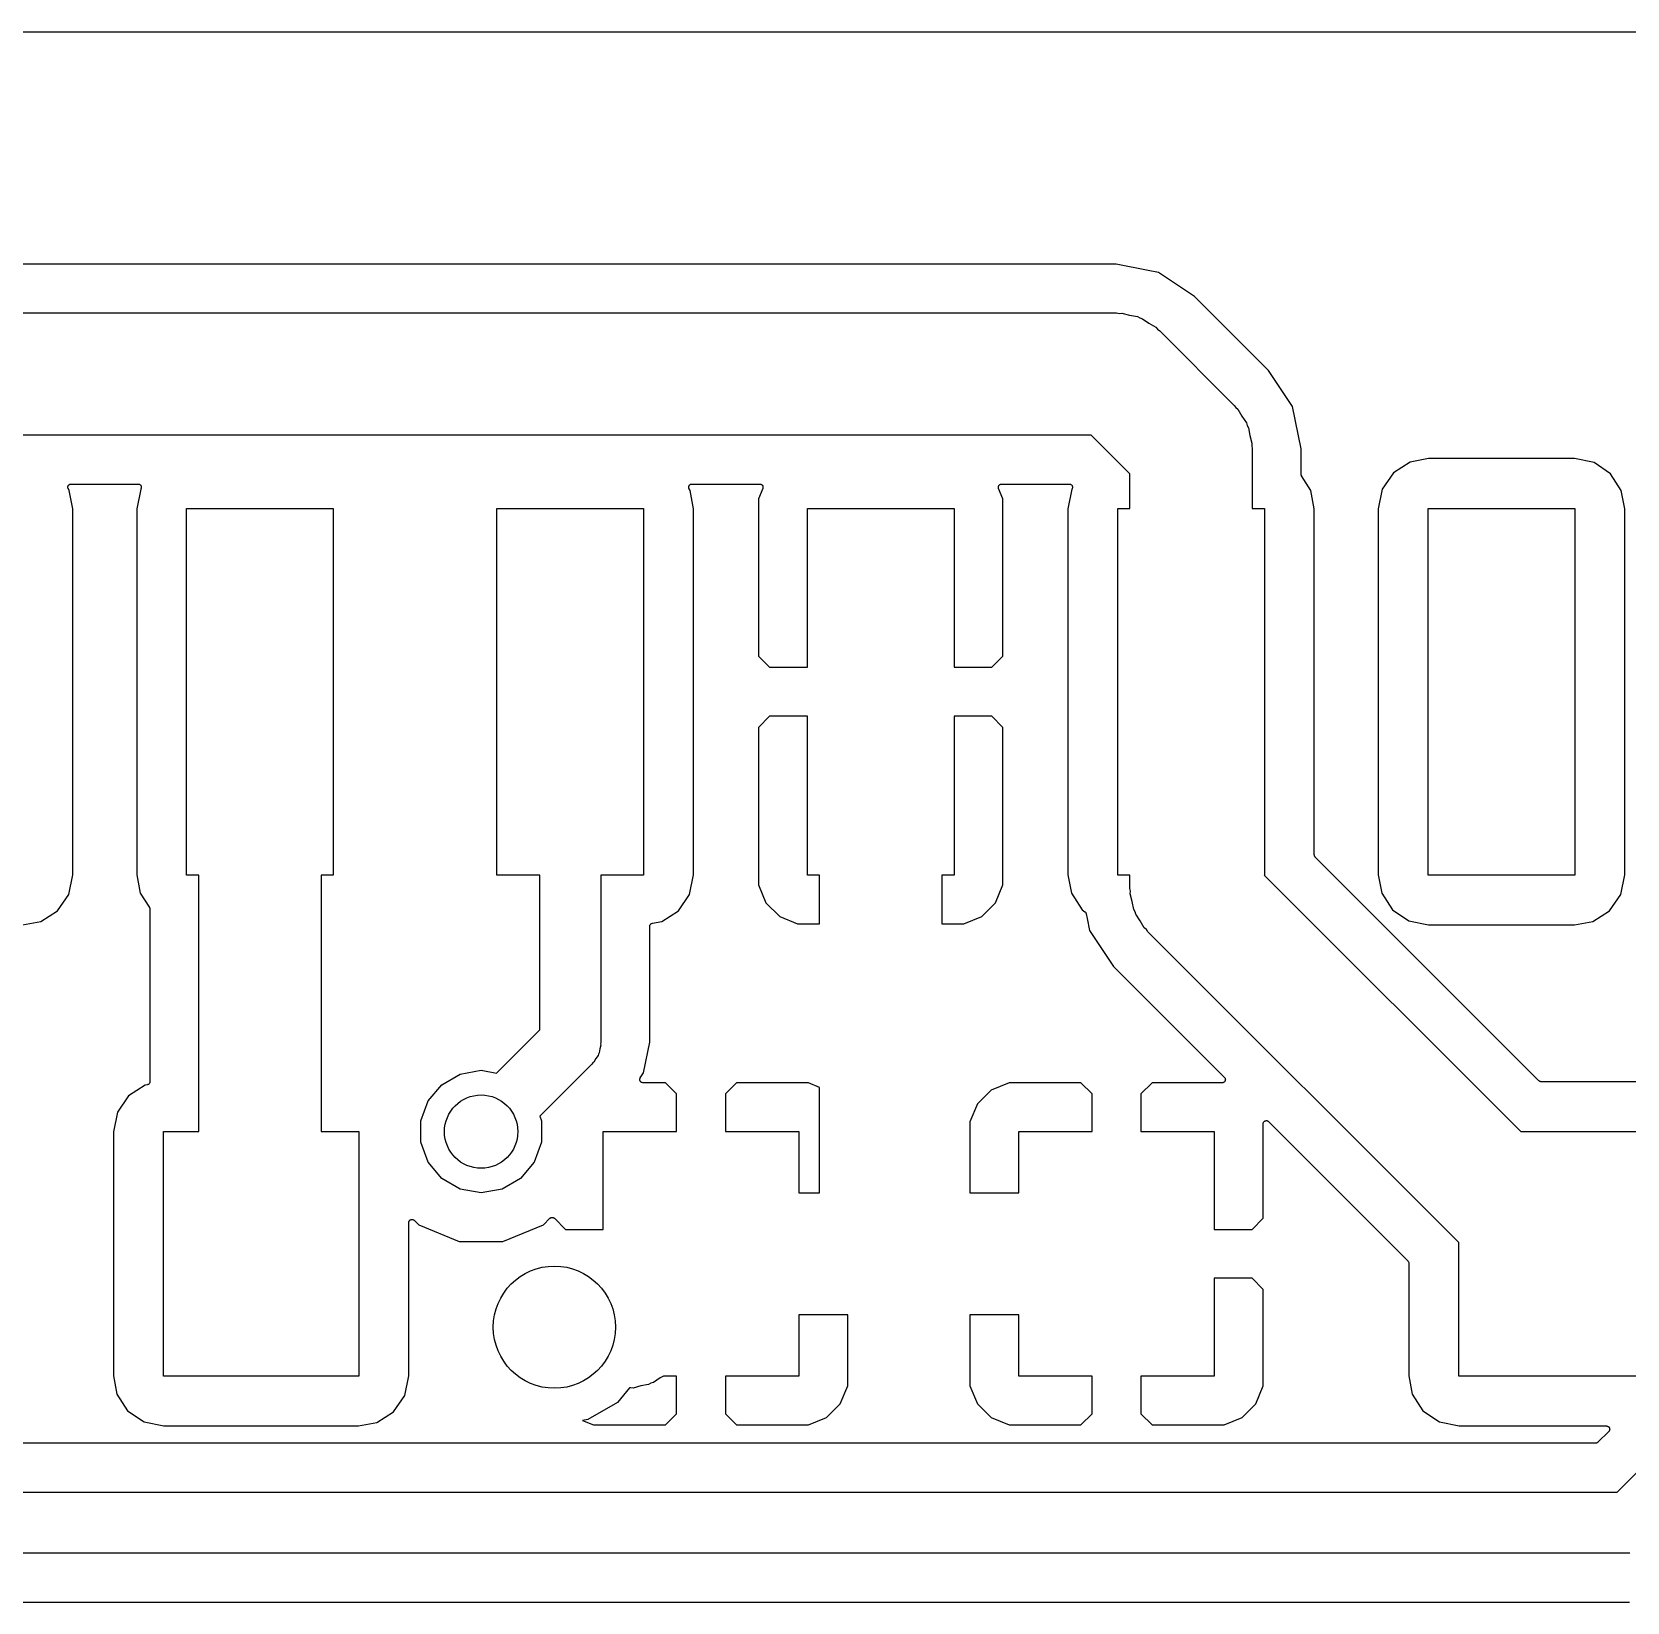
# Model space of a CAD drawing. Extents: x 0.3 to 75.7, y -92.7 to -2.
# Drawn here: x 60.66 to 67.19, y -60.42 to -54 of the extents above; entities that cross this region are included whole.
import ezdxf

# ---------------------------------------------------------------- set-up
doc = ezdxf.new("R2010")
doc.units = 0
doc.header["$MEASUREMENT"] = 0
doc.layers.add('BLACK', color=7, linetype='CONTINUOUS')

msp = doc.modelspace()

# ---------------------------------------------------------------- linework, layer by layer
at = {"layer": 'Black'}
for p, q in [((19.013, -54), (71.162, -54)), ((65.0987, -54.95), (59.4113, -54.95)), ((65.229, -54.9759), (65.0987, -54.95)), ((65.2721, -54.9845), (65.229, -54.9759)), ((65.4191, -55.0827), (65.2721, -54.9845)), ((65.7223, -55.3859), (65.4191, -55.0827)), ((59.41, -55.15), (65.1, -55.15)), ((65.1, -55.15), (65.1108, -55.1519)), ((65.1108, -55.1519), (65.1218, -55.151)), ((65.1218, -55.151), (65.1533, -55.1594)), ((65.1533, -55.1594), (65.1855, -55.1651)), ((65.1855, -55.1651), (65.195, -55.1706)), ((65.195, -55.1706), (65.2057, -55.1734)), ((65.2057, -55.1734), (65.2324, -55.1922)), ((65.2324, -55.1922), (65.2607, -55.2085)), ((65.2607, -55.2085), (65.2678, -55.2169)), ((65.2678, -55.2169), (65.2768, -55.2232)), ((65.2768, -55.2232), (65.5818, -55.5282)), ((65.8205, -55.5329), (65.7223, -55.3859)), ((65.5818, -55.5282), (65.5881, -55.5372)), ((65.5881, -55.5372), (65.5965, -55.5443)), ((65.5965, -55.5443), (65.6128, -55.5726)), ((65.855, -55.7063), (65.8205, -55.5329)), ((65.6128, -55.5726), (65.6316, -55.5993)), ((65.6316, -55.5993), (65.6344, -55.61)), ((64.9964, -55.65), (59.5136, -55.65)), ((65.155, -55.8086), (64.9964, -55.65)), ((65.6344, -55.61), (65.6399, -55.6195)), ((65.6399, -55.6195), (65.6456, -55.6517)), ((65.6456, -55.6517), (65.654, -55.6832)), ((65.654, -55.6832), (65.6531, -55.6942)), ((65.6531, -55.6942), (65.655, -55.705)), ((65.655, -55.705), (65.655, -55.95)), ((65.855, -55.81), (65.855, -55.7063)), ((66.2328, -55.8038), (66.1872, -55.8707)), ((66.301, -55.76), (66.2328, -55.8038)), ((66.3762, -55.7458), (66.301, -55.76)), ((66.9737, -55.7458), (66.3762, -55.7458)), ((67.0543, -55.7622), (66.9737, -55.7458)), ((67.1212, -55.8078), (67.0543, -55.7622)), ((60.8092, -55.8614), (60.8093, -55.8611)), ((60.8093, -55.8633), (60.8092, -55.8614)), ((60.8093, -55.8607), (60.81, -55.8589)), ((60.8093, -55.8611), (60.8093, -55.8607)), ((60.8093, -55.8653), (60.8093, -55.8633)), ((60.8094, -55.8656), (60.8093, -55.8653)), ((60.8094, -55.8659), (60.8094, -55.8656)), ((60.8102, -55.8677), (60.8094, -55.8659)), ((60.81, -55.8589), (60.8106, -55.8571)), ((60.8109, -55.8695), (60.8102, -55.8677)), ((60.8106, -55.8571), (60.8108, -55.8568)), ((60.8108, -55.8568), (60.8109, -55.8565)), ((60.8109, -55.8565), (60.8121, -55.855)), ((60.8111, -55.8697), (60.8109, -55.8695)), ((60.8112, -55.87), (60.8111, -55.8697)), ((60.815, -55.876), (60.8112, -55.87)), ((60.8121, -55.855), (60.8133, -55.8535)), ((60.8133, -55.8535), (60.8136, -55.8533)), ((60.8136, -55.8533), (60.8138, -55.853)), ((60.8138, -55.853), (60.8155, -55.8521)), ((60.8155, -55.8521), (60.8171, -55.851)), ((60.8171, -55.851), (60.8174, -55.8509)), ((60.8174, -55.8509), (60.8177, -55.8508)), ((60.8177, -55.8508), (60.8196, -55.8504)), ((60.8196, -55.8504), (60.8215, -55.85)), ((60.8215, -55.85), (60.8218, -55.8501)), ((60.8218, -55.8501), (60.8221, -55.85)), ((60.8221, -55.85), (61.0967, -55.85)), ((61.0967, -55.85), (61.0971, -55.8501)), ((61.0971, -55.8501), (61.0976, -55.85)), ((61.0976, -55.85), (61.0994, -55.8505)), ((61.0994, -55.8505), (61.1011, -55.8508)), ((61.1011, -55.8508), (61.1015, -55.851)), ((61.1015, -55.851), (61.102, -55.8512)), ((61.102, -55.8512), (61.1035, -55.8522)), ((61.1035, -55.8522), (61.105, -55.853)), ((61.105, -55.853), (61.1053, -55.8534)), ((61.1053, -55.8534), (61.1057, -55.8537)), ((61.1057, -55.8537), (61.1068, -55.8551)), ((61.1068, -55.8551), (61.1079, -55.8565)), ((61.1074, -55.8703), (61.1072, -55.8707)), ((61.1076, -55.8699), (61.1074, -55.8703)), ((61.1079, -55.8695), (61.1076, -55.8699)), ((61.1079, -55.8565), (61.1081, -55.857)), ((61.1085, -55.8678), (61.1079, -55.8695)), ((61.1081, -55.857), (61.1084, -55.8574)), ((61.1084, -55.8574), (61.1088, -55.8591)), ((61.1092, -55.8662), (61.1085, -55.8678)), ((61.1088, -55.8591), (61.1095, -55.8607)), ((61.1093, -55.8657), (61.1092, -55.8662)), ((61.1095, -55.8653), (61.1093, -55.8657)), ((61.1095, -55.8607), (61.1095, -55.8612)), ((61.1095, -55.8612), (61.1096, -55.8617)), ((61.1096, -55.8617), (61.1095, -55.8635)), ((61.1095, -55.8635), (61.1095, -55.8653)), ((63.3492, -55.8614), (63.3493, -55.8611)), ((63.3493, -55.8633), (63.3492, -55.8614)), ((63.3493, -55.8607), (63.35, -55.8589)), ((63.3493, -55.8611), (63.3493, -55.8607)), ((63.3493, -55.8653), (63.3493, -55.8633)), ((63.3494, -55.8656), (63.3493, -55.8653)), ((63.3494, -55.8659), (63.3494, -55.8656)), ((63.3502, -55.8677), (63.3494, -55.8659)), ((63.35, -55.8589), (63.3506, -55.8571)), ((63.3509, -55.8695), (63.3502, -55.8677)), ((63.3506, -55.8571), (63.3508, -55.8568)), ((63.3508, -55.8568), (63.3509, -55.8565)), ((63.3509, -55.8565), (63.3521, -55.855)), ((63.3511, -55.8697), (63.3509, -55.8695)), ((63.3512, -55.87), (63.3511, -55.8697)), ((63.355, -55.876), (63.3512, -55.87)), ((63.3521, -55.855), (63.3533, -55.8535)), ((63.3533, -55.8535), (63.3536, -55.8533)), ((63.3536, -55.8533), (63.3538, -55.853)), ((63.3538, -55.853), (63.3555, -55.8521)), ((63.3555, -55.8521), (63.3571, -55.851)), ((63.3571, -55.851), (63.3574, -55.8509)), ((63.3574, -55.8509), (63.3577, -55.8508)), ((63.3577, -55.8508), (63.3596, -55.8504)), ((63.3596, -55.8504), (63.3615, -55.85)), ((63.3615, -55.85), (63.3618, -55.8501)), ((63.3618, -55.8501), (63.3621, -55.85)), ((63.3621, -55.85), (63.6405, -55.85)), ((63.6525, -55.868), (63.635, -55.9102)), ((63.6405, -55.85), (63.6419, -55.8502)), ((63.6419, -55.8502), (63.6433, -55.8503)), ((63.6433, -55.8503), (63.6441, -55.8506)), ((63.6441, -55.8506), (63.6449, -55.8508)), ((63.6449, -55.8508), (63.6462, -55.8515)), ((63.6462, -55.8515), (63.6475, -55.852)), ((63.6475, -55.852), (63.6481, -55.8526)), ((63.6481, -55.8526), (63.6488, -55.853)), ((63.6488, -55.853), (63.6498, -55.8541)), ((63.6498, -55.8541), (63.6508, -55.8551)), ((63.6508, -55.8551), (63.6512, -55.8558)), ((63.6512, -55.8558), (63.6517, -55.8565)), ((63.6517, -55.8565), (63.6522, -55.8578)), ((63.6522, -55.8578), (63.6529, -55.8591)), ((63.6528, -55.8666), (63.6525, -55.868)), ((63.6533, -55.8653), (63.6528, -55.8666)), ((63.6529, -55.8591), (63.653, -55.8599)), ((63.653, -55.8599), (63.6533, -55.8607)), ((63.6533, -55.8607), (63.6533, -55.8622)), ((63.6533, -55.8622), (63.6535, -55.8636)), ((63.6535, -55.8636), (63.6533, -55.8644)), ((63.6533, -55.8644), (63.6533, -55.8653)), ((64.6165, -55.8636), (64.6167, -55.8622)), ((64.6167, -55.8644), (64.6165, -55.8636)), ((64.6167, -55.8607), (64.617, -55.8599)), ((64.6167, -55.8622), (64.6167, -55.8607)), ((64.6167, -55.8653), (64.6167, -55.8644)), ((64.6172, -55.8666), (64.6167, -55.8653)), ((64.617, -55.8599), (64.6171, -55.8591)), ((64.6171, -55.8591), (64.6178, -55.8578)), ((64.6175, -55.868), (64.6172, -55.8666)), ((64.635, -55.9102), (64.6175, -55.868)), ((64.6178, -55.8578), (64.6183, -55.8565)), ((64.6183, -55.8565), (64.6188, -55.8558)), ((64.6188, -55.8558), (64.6192, -55.8551)), ((64.6192, -55.8551), (64.6202, -55.8541)), ((64.6202, -55.8541), (64.6212, -55.853)), ((64.6212, -55.853), (64.6219, -55.8526)), ((64.6219, -55.8526), (64.6225, -55.852)), ((64.6225, -55.852), (64.6238, -55.8515)), ((64.6238, -55.8515), (64.6251, -55.8508)), ((64.6251, -55.8508), (64.6259, -55.8506)), ((64.6259, -55.8506), (64.6267, -55.8503)), ((64.6267, -55.8503), (64.6281, -55.8502)), ((64.6281, -55.8502), (64.6295, -55.85)), ((64.6295, -55.85), (64.9067, -55.85)), ((64.9067, -55.85), (64.9071, -55.8501)), ((64.9071, -55.8501), (64.9076, -55.85)), ((64.9076, -55.85), (64.9094, -55.8505)), ((64.9094, -55.8505), (64.9111, -55.8508)), ((64.9111, -55.8508), (64.9115, -55.851)), ((64.9115, -55.851), (64.912, -55.8512)), ((64.912, -55.8512), (64.9135, -55.8522)), ((64.9135, -55.8522), (64.915, -55.853)), ((64.915, -55.853), (64.9153, -55.8534)), ((64.9153, -55.8534), (64.9157, -55.8537)), ((64.9157, -55.8537), (64.9168, -55.8551)), ((64.9168, -55.8551), (64.9179, -55.8565)), ((64.9174, -55.8703), (64.9172, -55.8707)), ((64.9176, -55.8699), (64.9174, -55.8703)), ((64.9179, -55.8695), (64.9176, -55.8699)), ((64.9179, -55.8565), (64.9181, -55.857)), ((64.9185, -55.8678), (64.9179, -55.8695)), ((64.9181, -55.857), (64.9184, -55.8574)), ((64.9184, -55.8574), (64.9188, -55.8591)), ((64.9192, -55.8662), (64.9185, -55.8678)), ((64.9188, -55.8591), (64.9195, -55.8607)), ((64.9193, -55.8657), (64.9192, -55.8662)), ((64.9195, -55.8653), (64.9193, -55.8657)), ((64.9195, -55.8607), (64.9195, -55.8612)), ((64.9195, -55.8612), (64.9196, -55.8617)), ((64.9196, -55.8617), (64.9195, -55.8635)), ((64.9195, -55.8635), (64.9195, -55.8653)), ((65.155, -55.95), (65.155, -55.8086)), ((65.8553, -55.8114), (65.855, -55.81)), ((65.8553, -55.8128), (65.8553, -55.8114)), ((65.8556, -55.8136), (65.8553, -55.8128)), ((65.8558, -55.8144), (65.8556, -55.8136)), ((65.8565, -55.8157), (65.8558, -55.8144)), ((65.8571, -55.817), (65.8565, -55.8157)), ((65.895, -55.876), (65.8571, -55.817)), ((67.165, -55.876), (67.1212, -55.8078)), ((60.8292, -55.9512), (60.815, -55.876)), ((61.1072, -55.8707), (61.0908, -55.9513)), ((63.3692, -55.9512), (63.355, -55.876)), ((63.635, -55.9102), (63.635, -56.5544)), ((64.635, -56.5544), (64.635, -55.9102)), ((64.9172, -55.8707), (64.9008, -55.9513)), ((65.9092, -55.9512), (65.895, -55.876)), ((66.1872, -55.8707), (66.1708, -55.9513)), ((67.1792, -55.9512), (67.165, -55.876)), ((60.8292, -57.4487), (60.8292, -55.9512)), ((61.0908, -55.9513), (61.0908, -57.4488)), ((61.295, -57.45), (61.295, -55.95)), ((61.295, -55.95), (61.895, -55.95)), ((61.895, -55.95), (61.895, -57.45)), ((62.565, -57.45), (62.565, -55.95)), ((62.565, -55.95), (63.165, -55.95)), ((63.165, -55.95), (63.165, -57.45)), ((63.3692, -56.8402), (63.3692, -55.9512)), ((63.835, -56.6), (63.835, -55.95)), ((63.835, -55.95), (64.435, -55.95)), ((64.435, -55.95), (64.435, -56.6)), ((64.9008, -55.9513), (64.9008, -57.4488)), ((65.105, -57.45), (65.105, -55.95)), ((65.105, -55.95), (65.155, -55.95)), ((65.655, -55.95), (65.705, -55.95)), ((65.705, -55.95), (65.705, -57.45)), ((65.9092, -57.3674), (65.9092, -55.9512)), ((66.1708, -55.9513), (66.1708, -57.4488)), ((66.375, -57.45), (66.375, -55.95)), ((66.375, -55.95), (66.975, -55.95)), ((66.975, -55.95), (66.975, -57.45)), ((67.1792, -57.4487), (67.1792, -55.9512)), ((63.635, -56.5544), (63.6806, -56.6)), ((64.5894, -56.6), (64.635, -56.5544)), ((63.6806, -56.6), (63.835, -56.6)), ((64.435, -56.6), (64.5894, -56.6)), ((63.3692, -57.4487), (63.3692, -56.8402)), ((63.6806, -56.8), (63.635, -56.8456)), ((63.635, -56.8456), (63.635, -57.4898)), ((63.835, -56.8), (63.6806, -56.8)), ((63.835, -57.45), (63.835, -56.8)), ((64.435, -56.8), (64.435, -57.45)), ((64.5894, -56.8), (64.435, -56.8)), ((64.635, -56.8456), (64.5894, -56.8)), ((64.635, -57.4898), (64.635, -56.8456)), ((65.9093, -57.368), (65.9092, -57.3674)), ((65.9092, -57.3685), (65.9093, -57.368)), ((65.9097, -57.3702), (65.9092, -57.3685)), ((65.91, -57.3718), (65.9097, -57.3702)), ((65.9102, -57.3723), (65.91, -57.3718)), ((65.9104, -57.3729), (65.9102, -57.3723)), ((65.9114, -57.3743), (65.9104, -57.3729)), ((65.9122, -57.3757), (65.9114, -57.3743)), ((65.9127, -57.3761), (65.9122, -57.3757)), ((65.913, -57.3766), (65.9127, -57.3761)), ((66.8284, -58.292), (65.913, -57.3766)), ((60.8128, -57.5293), (60.8292, -57.4487)), ((61.0908, -57.4488), (61.105, -57.524)), ((61.345, -57.45), (61.295, -57.45)), ((61.345, -58.5), (61.345, -57.45)), ((61.895, -57.45), (61.845, -57.45)), ((61.845, -57.45), (61.845, -58.5)), ((62.74, -57.45), (62.565, -57.45)), ((62.74, -58.0832), (62.74, -57.45)), ((63.165, -57.45), (62.99, -57.45)), ((62.99, -57.45), (62.99, -58.135)), ((63.3528, -57.5293), (63.3692, -57.4487)), ((63.635, -57.4898), (63.6654, -57.5633)), ((63.885, -57.45), (63.835, -57.45)), ((63.885, -57.65), (63.885, -57.45)), ((64.435, -57.45), (64.385, -57.45)), ((64.385, -57.45), (64.385, -57.65)), ((64.6046, -57.5633), (64.635, -57.4898)), ((64.9008, -57.4488), (64.915, -57.524)), ((65.155, -57.45), (65.105, -57.45)), ((65.155, -57.505), (65.155, -57.45)), ((65.705, -57.45), (65.7036, -57.45)), ((65.7036, -57.45), (66.7536, -58.5)), ((66.1708, -57.4488), (66.185, -57.524)), ((66.975, -57.45), (66.375, -57.45)), ((67.1628, -57.5293), (67.1792, -57.4487)), ((60.7672, -57.5962), (60.8128, -57.5293)), ((61.105, -57.524), (61.1429, -57.583)), ((63.3072, -57.5962), (63.3528, -57.5293)), ((63.6654, -57.5633), (63.7217, -57.6196)), ((64.5483, -57.6196), (64.6046, -57.5633)), ((64.915, -57.524), (64.9588, -57.5922)), ((65.1569, -57.5158), (65.155, -57.505)), ((65.156, -57.5268), (65.1569, -57.5158)), ((65.1644, -57.5583), (65.156, -57.5268)), ((65.1701, -57.5905), (65.1644, -57.5583)), ((66.185, -57.524), (66.2288, -57.5922)), ((67.1172, -57.5962), (67.1628, -57.5293)), ((60.699, -57.64), (60.7672, -57.5962)), ((61.1429, -57.583), (61.1435, -57.5843)), ((61.1435, -57.5843), (61.1442, -57.5856)), ((61.1442, -57.5856), (61.1444, -57.5864)), ((61.1444, -57.5864), (61.1447, -57.5872)), ((61.1447, -57.5872), (61.1447, -57.5886)), ((61.1447, -57.5886), (61.145, -57.59)), ((61.145, -57.59), (61.145, -58.2956)), ((63.239, -57.64), (63.3072, -57.5962)), ((63.7217, -57.6196), (63.7952, -57.65)), ((64.4748, -57.65), (64.5483, -57.6196)), ((64.9588, -57.5922), (64.9704, -57.6001)), ((64.9704, -57.6001), (64.9707, -57.6004)), ((64.9707, -57.6004), (64.9712, -57.6007)), ((64.9712, -57.6007), (64.9723, -57.602)), ((64.9723, -57.602), (64.9736, -57.6032)), ((64.9736, -57.6032), (64.9738, -57.6037)), ((64.9738, -57.6037), (64.9742, -57.6041)), ((64.9742, -57.6041), (64.9748, -57.6057)), ((64.9748, -57.6057), (64.9756, -57.6073)), ((64.9756, -57.6073), (64.9756, -57.6078)), ((64.9756, -57.6078), (64.9758, -57.6083)), ((64.9758, -57.6083), (64.9797, -57.628)), ((64.9797, -57.628), (64.9797, -57.628)), ((64.9797, -57.628), (64.9895, -57.6771)), ((65.1756, -57.6), (65.1701, -57.5905)), ((65.1784, -57.6107), (65.1756, -57.6)), ((65.1972, -57.6374), (65.1784, -57.6107)), ((66.2288, -57.5922), (66.2957, -57.6378)), ((67.049, -57.64), (67.1172, -57.5962)), ((60.6238, -57.6542), (60.699, -57.64)), ((63.19, -57.66), (63.1904, -57.6579)), ((63.19, -58.1337), (63.19, -57.66)), ((63.1904, -57.6579), (63.1907, -57.6557)), ((63.1907, -57.6557), (63.1908, -57.6556)), ((63.1908, -57.6556), (63.1919, -57.6537)), ((63.1908, -57.6556), (63.1908, -57.6556)), ((63.1919, -57.6537), (63.1929, -57.6518)), ((63.1929, -57.6518), (63.193, -57.6517)), ((63.193, -57.6517), (63.1947, -57.6502)), ((63.193, -57.6517), (63.193, -57.6517)), ((63.1947, -57.6502), (63.1964, -57.6488)), ((63.1964, -57.6488), (63.1964, -57.6488)), ((63.1964, -57.6488), (63.1965, -57.6488)), ((63.1965, -57.6488), (63.1986, -57.648)), ((63.1986, -57.648), (63.2006, -57.6472)), ((63.2006, -57.6472), (63.239, -57.64)), ((63.7952, -57.65), (63.885, -57.65)), ((64.385, -57.65), (64.4748, -57.65)), ((64.9895, -57.6771), (65.0877, -57.8241)), ((65.2135, -57.6657), (65.1972, -57.6374)), ((65.2219, -57.6728), (65.2135, -57.6657)), ((65.2282, -57.6818), (65.2219, -57.6728)), ((66.5, -58.9536), (65.2282, -57.6818)), ((66.2957, -57.6378), (66.3763, -57.6542)), ((66.3763, -57.6542), (66.9738, -57.6542)), ((66.9738, -57.6542), (67.049, -57.64)), ((65.0877, -57.8241), (65.5414, -58.2778)), ((62.5631, -58.2602), (62.74, -58.0832)), ((62.9895, -58.1459), (62.9853, -58.1617)), ((62.99, -58.135), (62.989, -58.1404)), ((62.989, -58.1404), (62.9895, -58.1459)), ((63.165, -58.2593), (63.19, -58.1337)), ((62.9565, -58.2189), (62.9534, -58.2234)), ((62.9608, -58.2153), (62.9565, -58.2189)), ((62.9689, -58.2012), (62.9608, -58.2153)), ((62.9783, -58.1878), (62.9689, -58.2012)), ((62.9797, -58.1825), (62.9783, -58.1878)), ((62.9825, -58.1778), (62.9797, -58.1825)), ((62.9853, -58.1617), (62.9825, -58.1778)), ((62.3387, -58.3078), (62.4142, -58.2642)), ((62.4142, -58.2642), (62.5, -58.249)), ((62.5, -58.249), (62.5631, -58.2602)), ((62.9534, -58.2234), (62.74, -58.4368)), ((63.1493, -58.2847), (63.1495, -58.2843)), ((63.1493, -58.2866), (63.1493, -58.2847)), ((63.1495, -58.2839), (63.1502, -58.2822)), ((63.1495, -58.2843), (63.1495, -58.2839)), ((63.1502, -58.2822), (63.1509, -58.2805)), ((63.1509, -58.2805), (63.1512, -58.2802)), ((63.1512, -58.2802), (63.1513, -58.2798)), ((63.1513, -58.2798), (63.165, -58.2593)), ((65.5414, -58.2778), (65.5424, -58.2792)), ((65.5424, -58.2792), (65.5435, -58.2805)), ((65.5435, -58.2805), (65.5437, -58.281)), ((65.5437, -58.281), (65.544, -58.2815)), ((65.544, -58.2815), (65.5444, -58.2831)), ((65.5444, -58.2831), (65.545, -58.2847)), ((65.545, -58.2847), (65.545, -58.2853)), ((65.545, -58.2853), (65.5452, -58.2859)), ((61.126, -58.31), (61.0578, -58.3538)), ((61.1344, -58.3084), (61.126, -58.31)), ((61.1364, -58.3076), (61.1344, -58.3084)), ((61.1385, -58.3069), (61.1364, -58.3076)), ((61.1386, -58.3068), (61.1385, -58.3069)), ((61.1403, -58.3054), (61.1386, -58.3068)), ((61.1386, -58.3068), (61.1386, -58.3068)), ((61.142, -58.304), (61.1403, -58.3054)), ((61.1421, -58.3039), (61.142, -58.3039)), ((61.142, -58.3039), (61.142, -58.304)), ((61.1431, -58.3019), (61.1421, -58.3039)), ((61.1442, -58.3001), (61.1431, -58.3019)), ((61.1443, -58.2999), (61.1442, -58.3)), ((61.1442, -58.3), (61.1442, -58.3001)), ((61.1446, -58.2977), (61.1443, -58.2999)), ((61.145, -58.2956), (61.1446, -58.2977)), ((62.2827, -58.3745), (62.3387, -58.3078)), ((63.1492, -58.2884), (63.1493, -58.2866)), ((63.1493, -58.2888), (63.1492, -58.2884)), ((63.1493, -58.2893), (63.1493, -58.2888)), ((63.15, -58.291), (63.1493, -58.2893)), ((63.1505, -58.2927), (63.15, -58.291)), ((63.1507, -58.2931), (63.1505, -58.2927)), ((63.1509, -58.2935), (63.1507, -58.2931)), ((63.1521, -58.2949), (63.1509, -58.2935)), ((63.1531, -58.2964), (63.1521, -58.2949)), ((63.1535, -58.2966), (63.1531, -58.2964)), ((63.1538, -58.297), (63.1535, -58.2966)), ((63.1554, -58.2979), (63.1538, -58.297)), ((63.1569, -58.2989), (63.1554, -58.2979)), ((63.1573, -58.299), (63.1569, -58.2989)), ((63.1577, -58.2992), (63.1573, -58.299)), ((63.1595, -58.2995), (63.1577, -58.2992)), ((63.1613, -58.3), (63.1595, -58.2995)), ((63.1617, -58.2999), (63.1613, -58.3)), ((63.1621, -58.3), (63.1617, -58.2999)), ((63.2544, -58.3), (63.1621, -58.3)), ((63.3, -58.3456), (63.2544, -58.3)), ((63.3, -58.5), (63.3, -58.3456)), ((63.5456, -58.3), (63.5, -58.3456)), ((63.5, -58.3456), (63.5, -58.5)), ((63.8398, -58.3), (63.5456, -58.3)), ((63.885, -58.3187), (63.8398, -58.3)), ((63.885, -58.75), (63.885, -58.3187)), ((64.5867, -58.3304), (64.5304, -58.3867)), ((64.6602, -58.3), (64.5867, -58.3304)), ((64.9544, -58.3), (64.6602, -58.3)), ((65, -58.3456), (64.9544, -58.3)), ((65, -58.5), (65, -58.3456)), ((65.2456, -58.3), (65.2, -58.3456)), ((65.2, -58.3456), (65.2, -58.5)), ((65.5322, -58.3), (65.2456, -58.3)), ((65.5339, -58.2997), (65.5322, -58.3)), ((65.5356, -58.2996), (65.5339, -58.2997)), ((65.5361, -58.2993), (65.5356, -58.2996)), ((65.5367, -58.2992), (65.5361, -58.2993)), ((65.5381, -58.2984), (65.5367, -58.2992)), ((65.5397, -58.2976), (65.5381, -58.2984)), ((65.5401, -58.2972), (65.5397, -58.2976)), ((65.5406, -58.297), (65.5401, -58.2972)), ((65.5417, -58.2957), (65.5406, -58.297)), ((65.5429, -58.2945), (65.5417, -58.2957)), ((65.5431, -58.2939), (65.5429, -58.2945)), ((65.5435, -58.2935), (65.5431, -58.2939)), ((65.5441, -58.2919), (65.5435, -58.2935)), ((65.5448, -58.2904), (65.5441, -58.2919)), ((65.545, -58.2893), (65.5448, -58.2898)), ((65.5448, -58.2898), (65.5448, -58.2904)), ((65.5452, -58.2859), (65.545, -58.2876)), ((65.545, -58.2876), (65.545, -58.2893)), ((66.8289, -58.2923), (66.8284, -58.292)), ((66.8293, -58.2928), (66.8289, -58.2923)), ((66.8307, -58.2936), (66.8293, -58.2928)), ((66.8321, -58.2946), (66.8307, -58.2936)), ((66.8327, -58.2948), (66.8321, -58.2946)), ((66.8332, -58.295), (66.8327, -58.2948)), ((66.8348, -58.2953), (66.8332, -58.295)), ((66.8365, -58.2958), (66.8348, -58.2953)), ((66.837, -58.2957), (66.8365, -58.2958)), ((66.8376, -58.2958), (66.837, -58.2957)), ((67.2987, -58.2958), (66.8376, -58.2958)), ((61.0578, -58.3538), (61.0122, -58.4207)), ((62.2529, -58.4564), (62.2827, -58.3745)), ((64.5304, -58.3867), (64.5, -58.4602)), ((61.0122, -58.4207), (60.9958, -58.5013)), ((62.2529, -58.5436), (62.2529, -58.4564)), ((62.74, -58.4368), (62.7471, -58.4564)), ((62.7471, -58.4564), (62.7471, -58.5436)), ((64.5, -58.4602), (64.5, -58.75)), ((65.7, -58.4678), (65.7003, -58.4661)), ((65.7, -58.8544), (65.7, -58.4678)), ((65.7003, -58.4661), (65.7004, -58.4644)), ((65.7004, -58.4644), (65.7007, -58.4639)), ((65.7007, -58.4639), (65.7008, -58.4633)), ((65.7008, -58.4633), (65.7016, -58.4619)), ((65.7016, -58.4619), (65.7024, -58.4603)), ((65.7024, -58.4603), (65.7028, -58.4599)), ((65.7028, -58.4599), (65.703, -58.4594)), ((65.703, -58.4594), (65.7043, -58.4583)), ((65.7043, -58.4583), (65.7055, -58.4571)), ((65.7055, -58.4571), (65.7061, -58.4569)), ((65.7061, -58.4569), (65.7065, -58.4565)), ((65.7065, -58.4565), (65.7081, -58.4559)), ((65.7081, -58.4559), (65.7096, -58.4552)), ((65.7096, -58.4552), (65.7102, -58.4552)), ((65.7102, -58.4552), (65.7107, -58.455)), ((65.7107, -58.455), (65.7124, -58.455)), ((65.7124, -58.455), (65.7141, -58.4548)), ((65.7141, -58.4548), (65.7147, -58.455)), ((65.7147, -58.455), (65.7153, -58.455)), ((65.7153, -58.455), (65.7169, -58.4556)), ((65.7169, -58.4556), (65.7185, -58.456)), ((65.7185, -58.456), (65.719, -58.4563)), ((65.719, -58.4563), (65.7195, -58.4565)), ((65.7195, -58.4565), (65.7208, -58.4576)), ((65.7208, -58.4576), (65.7222, -58.4586)), ((65.7222, -58.4586), (66.292, -59.0284)), ((60.9958, -58.5013), (60.9958, -59.4988)), ((61.2, -59.5), (61.2, -58.5)), ((61.2, -58.5), (61.345, -58.5)), ((61.845, -58.5), (62, -58.5)), ((62, -58.5), (62, -59.5)), ((62.2827, -58.6255), (62.2529, -58.5436)), ((62.7471, -58.5436), (62.7173, -58.6255)), ((63, -58.9), (63, -58.5)), ((63, -58.5), (63.3, -58.5)), ((63.5, -58.5), (63.8, -58.5)), ((63.8, -58.5), (63.8, -58.75)), ((64.7, -58.75), (64.7, -58.5)), ((64.7, -58.5), (65, -58.5)), ((65.2, -58.5), (65.5, -58.5)), ((65.5, -58.5), (65.5, -58.9)), ((66.7536, -58.5), (67.3, -58.5)), ((62.3387, -58.6922), (62.2827, -58.6255)), ((62.7173, -58.6255), (62.6613, -58.6922)), ((62.4142, -58.7358), (62.3387, -58.6922)), ((62.5, -58.751), (62.4142, -58.7358)), ((62.5858, -58.7358), (62.5, -58.751)), ((62.6613, -58.6922), (62.5858, -58.7358)), ((63.8, -58.75), (63.885, -58.75)), ((64.5, -58.75), (64.7, -58.75)), ((62.2042, -58.872), (62.2045, -58.8704)), ((62.2042, -59.1402), (62.2042, -58.872)), ((62.2045, -58.8704), (62.2046, -58.8687)), ((62.2046, -58.8687), (62.2049, -58.8681)), ((62.2049, -58.8681), (62.205, -58.8676)), ((62.205, -58.8676), (62.2058, -58.8661)), ((62.2058, -58.8661), (62.2065, -58.8646)), ((62.2065, -58.8646), (62.2069, -58.8642)), ((62.2069, -58.8642), (62.2072, -58.8637)), ((62.2072, -58.8637), (62.2085, -58.8626)), ((62.2085, -58.8626), (62.2097, -58.8614)), ((62.2097, -58.8614), (62.2102, -58.8611)), ((62.2102, -58.8611), (62.2107, -58.8608)), ((62.2107, -58.8608), (62.2123, -58.8602)), ((62.2123, -58.8602), (62.2138, -58.8595)), ((62.2138, -58.8595), (62.2144, -58.8594)), ((62.2144, -58.8594), (62.2149, -58.8592)), ((62.2149, -58.8592), (62.2166, -58.8592)), ((62.2166, -58.8592), (62.2183, -58.8591)), ((62.2183, -58.8591), (62.2189, -58.8592)), ((62.2189, -58.8592), (62.2194, -58.8592)), ((62.2194, -58.8592), (62.221, -58.8598)), ((62.221, -58.8598), (62.2227, -58.8603)), ((62.2227, -58.8603), (62.2231, -58.8606)), ((62.2231, -58.8606), (62.2237, -58.8608)), ((62.2237, -58.8608), (62.225, -58.8619)), ((62.225, -58.8619), (62.2264, -58.8628)), ((62.2264, -58.8628), (62.2448, -58.8813)), ((62.7546, -58.8817), (62.7818, -58.8545)), ((62.7818, -58.8545), (62.7827, -58.8539)), ((62.7827, -58.8539), (62.7835, -58.8531)), ((62.7835, -58.8531), (62.7846, -58.8526)), ((62.7846, -58.8526), (62.7855, -58.8519)), ((62.7855, -58.8519), (62.7866, -58.8517)), ((62.7866, -58.8517), (62.7876, -58.8512)), ((62.7876, -58.8512), (62.7888, -58.8511)), ((62.7888, -58.8511), (62.7899, -58.8508)), ((62.7899, -58.8508), (62.791, -58.8509)), ((62.791, -58.8509), (62.7921, -58.8508)), ((62.7921, -58.8508), (62.7932, -58.8511)), ((62.7932, -58.8511), (62.7944, -58.8512)), ((62.7944, -58.8512), (62.7954, -58.8517)), ((62.7954, -58.8517), (62.7965, -58.852)), ((62.7965, -58.852), (62.7974, -58.8526)), ((62.7974, -58.8526), (62.7984, -58.8531)), ((62.7984, -58.8531), (62.7993, -58.8539)), ((62.7993, -58.8539), (62.8002, -58.8545)), ((62.8002, -58.8545), (62.8456, -58.9)), ((65.6544, -58.9), (65.7, -58.8544)), ((62.2448, -58.8813), (62.4101, -58.9499)), ((62.5891, -58.9501), (62.7546, -58.8817)), ((62.8456, -58.9), (63, -58.9)), ((65.5, -58.9), (65.6544, -58.9)), ((62.4101, -58.9499), (62.5891, -58.9501)), ((66.5, -59.5), (66.5, -58.9536)), ((66.292, -59.0284), (66.2923, -59.0289)), ((66.2923, -59.0289), (66.2928, -59.0293)), ((66.2928, -59.0293), (66.2936, -59.0307)), ((66.2936, -59.0307), (66.2946, -59.0321)), ((66.2946, -59.0321), (66.2948, -59.0327)), ((66.2948, -59.0327), (66.295, -59.0332)), ((66.295, -59.0332), (66.2953, -59.0348)), ((66.2953, -59.0348), (66.2958, -59.0365)), ((66.2958, -59.0365), (66.2957, -59.037)), ((66.2957, -59.037), (66.2958, -59.0376)), ((66.2958, -59.0376), (66.2958, -59.4988)), ((65.5, -59.1), (65.5, -59.5)), ((65.6544, -59.1), (65.5, -59.1)), ((65.7, -59.1456), (65.6544, -59.1)), ((62.2042, -59.4987), (62.2042, -59.1402)), ((65.7, -59.5398), (65.7, -59.1456)), ((64, -59.25), (63.8, -59.25)), ((63.8, -59.25), (63.8, -59.5)), ((64, -59.5398), (64, -59.25)), ((64.5, -59.25), (64.5, -59.5398)), ((64.7, -59.25), (64.5, -59.25)), ((64.7, -59.5), (64.7, -59.25)), ((67.1482, -59.975), (67.82, -59.3032)), ((60.9958, -59.4988), (61.01, -59.574)), ((62, -59.5), (61.2, -59.5)), ((62.1878, -59.5793), (62.2042, -59.4987)), ((63.2324, -59.5078), (63.2057, -59.5266)), ((63.246, -59.5), (63.2324, -59.5078)), ((63.3, -59.5), (63.246, -59.5)), ((63.3, -59.6544), (63.3, -59.5)), ((63.8, -59.5), (63.5, -59.5)), ((63.5, -59.5), (63.5, -59.6544)), ((65, -59.5), (64.7, -59.5)), ((65, -59.6544), (65, -59.5)), ((65.5, -59.5), (65.2, -59.5)), ((65.2, -59.5), (65.2, -59.6544)), ((66.2958, -59.4988), (66.31, -59.574)), ((67.3, -59.5), (66.5, -59.5)), ((61.01, -59.574), (61.0538, -59.6422)), ((62.1422, -59.6462), (62.1878, -59.5793)), ((63.1075, -59.5487), (63.0581, -59.6076)), ((63.1108, -59.5481), (63.1075, -59.5487)), ((63.1218, -59.549), (63.1108, -59.5481)), ((63.1533, -59.5406), (63.1218, -59.549)), ((63.1855, -59.5349), (63.1533, -59.5406)), ((63.195, -59.5294), (63.1855, -59.5349)), ((63.2057, -59.5266), (63.195, -59.5294)), ((63.9696, -59.6133), (64, -59.5398)), ((64.5, -59.5398), (64.5304, -59.6133)), ((65.6696, -59.6133), (65.7, -59.5398)), ((66.31, -59.574), (66.3538, -59.6422)), ((61.0538, -59.6422), (61.1207, -59.6878)), ((62.074, -59.69), (62.1422, -59.6462)), ((63.0581, -59.6076), (62.9373, -59.6773)), ((63.2544, -59.7), (63.3, -59.6544)), ((63.5, -59.6544), (63.5456, -59.7)), ((63.9133, -59.6696), (63.9696, -59.6133)), ((64.5304, -59.6133), (64.5867, -59.6696)), ((64.9544, -59.7), (65, -59.6544)), ((65.2, -59.6544), (65.2456, -59.7)), ((65.6133, -59.6696), (65.6696, -59.6133)), ((66.3538, -59.6422), (66.4207, -59.6878)), ((61.1207, -59.6878), (61.2013, -59.7042)), ((61.2013, -59.7042), (61.9988, -59.7042)), ((61.9988, -59.7042), (62.074, -59.69)), ((62.9373, -59.6773), (62.915, -59.6813)), ((62.915, -59.6813), (62.9602, -59.7)), ((62.9602, -59.7), (63.2544, -59.7)), ((63.5456, -59.7), (63.8398, -59.7)), ((63.8398, -59.7), (63.9133, -59.6696)), ((64.5867, -59.6696), (64.6602, -59.7)), ((64.6602, -59.7), (64.9544, -59.7)), ((65.2456, -59.7), (65.5398, -59.7)), ((65.5398, -59.7), (65.6133, -59.6696)), ((66.4207, -59.6878), (66.5013, -59.7042)), ((66.5013, -59.7042), (67.1048, -59.7042)), ((67.1048, -59.7042), (67.1065, -59.7045)), ((67.1065, -59.7045), (67.1082, -59.7046)), ((67.1082, -59.7046), (67.1087, -59.7049)), ((67.1087, -59.7049), (67.1093, -59.705)), ((67.1093, -59.705), (67.1107, -59.7058)), ((67.1107, -59.7058), (67.1123, -59.7065)), ((67.1123, -59.7065), (67.1127, -59.7069)), ((67.1127, -59.7069), (67.1132, -59.7072)), ((67.1132, -59.7072), (67.1143, -59.7085)), ((67.1143, -59.7085), (67.1155, -59.7097)), ((67.1155, -59.7097), (67.1157, -59.7102)), ((67.1157, -59.7102), (67.1161, -59.7107)), ((67.1161, -59.7107), (67.1167, -59.7123)), ((67.117, -59.721), (67.1166, -59.7227)), ((67.1167, -59.7123), (67.1174, -59.7138)), ((67.1176, -59.7194), (67.117, -59.721)), ((67.1174, -59.7138), (67.1174, -59.7144)), ((67.1174, -59.7144), (67.1176, -59.7149)), ((67.1176, -59.7149), (67.1176, -59.7166)), ((67.1176, -59.7166), (67.1178, -59.7183)), ((67.1178, -59.7183), (67.1176, -59.7189)), ((67.1176, -59.7189), (67.1176, -59.7194)), ((67.06, -59.775), (55.016, -59.775)), ((67.0606, -59.7749), (67.06, -59.775)), ((67.0611, -59.775), (67.0606, -59.7749)), ((67.0628, -59.7745), (67.0611, -59.775)), ((67.0644, -59.7742), (67.0628, -59.7745)), ((67.0649, -59.7739), (67.0644, -59.7742)), ((67.0655, -59.7738), (67.0649, -59.7739)), ((67.0669, -59.7728), (67.0655, -59.7738)), ((67.0684, -59.772), (67.0669, -59.7728)), ((67.0687, -59.7715), (67.0684, -59.772)), ((67.0692, -59.7712), (67.0687, -59.7715)), ((67.114, -59.7264), (67.0692, -59.7712)), ((67.115, -59.725), (67.114, -59.7264)), ((67.1161, -59.7237), (67.115, -59.725)), ((67.1163, -59.7231), (67.1161, -59.7237)), ((67.1166, -59.7227), (67.1163, -59.7231)), ((54.9, -59.975), (67.1482, -59.975)), ((67.2, -60.225), (54.9518, -60.225)), ((55.04, -60.425), (67.1987, -60.425))]:
    msp.add_line(p, q, dxfattribs=at)
for centre, radius in [((62.5, -58.5), 0.15), ((62.8, -59.3), 0.25)]:
    msp.add_circle(centre, radius, dxfattribs=at)

doc.saveas('drawing.dxf')
